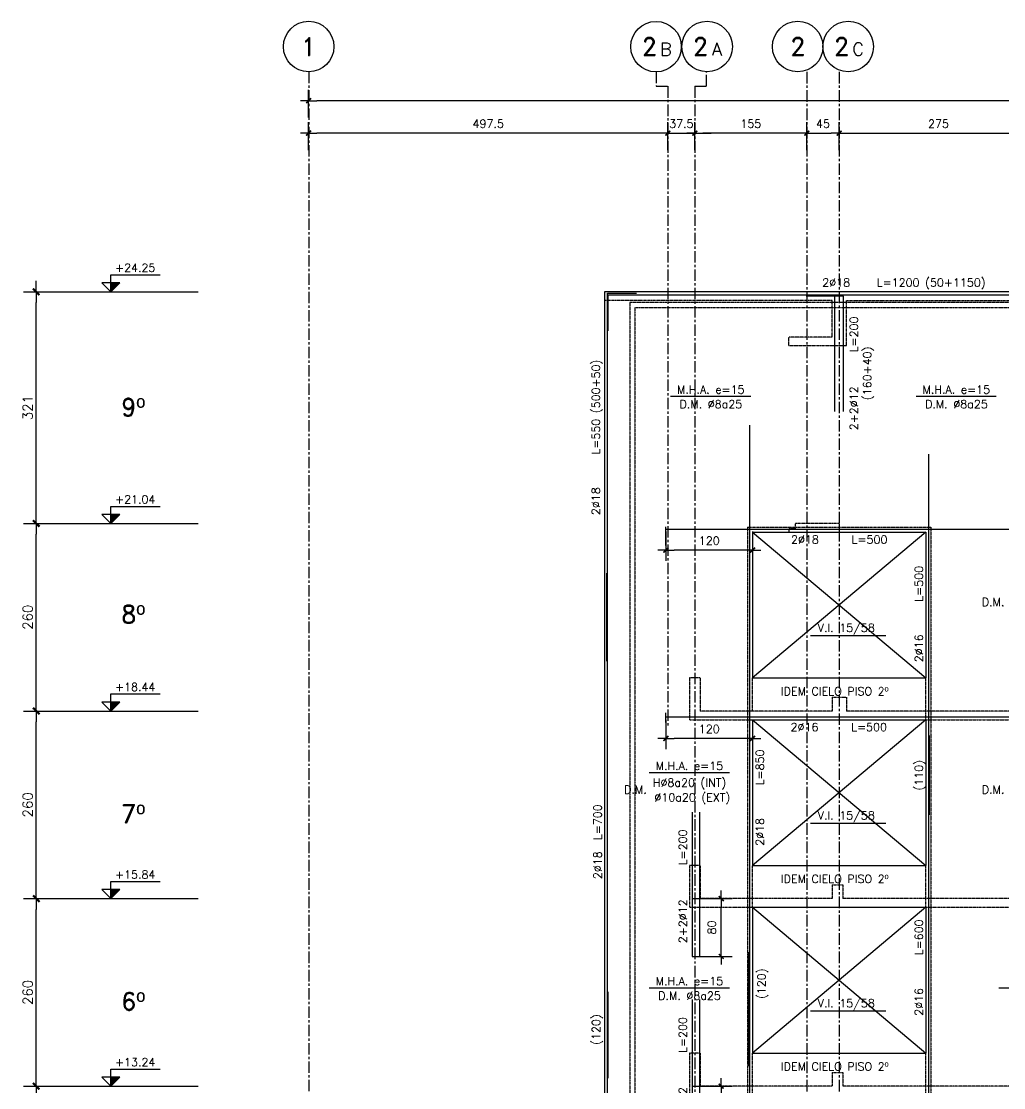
# Model space of a CAD drawing. Header units: millimetres. Extents: x 120 to 6193, y 171 to 3610.
# Drawn here: x 120 to 1481, y 2132 to 3610 of the extents above; entities that cross this region are included whole.
import ezdxf
from ezdxf.enums import TextEntityAlignment as Align

# ---------------------------------------------------------------- set-up
doc = ezdxf.new("R2010")
doc.units = ezdxf.units.MM
doc.header["$LTSCALE"] = 0.5
doc.linetypes.add('CENTER', pattern=[50.8, 31.75, -6.35, 6.35, -6.35])
doc.linetypes.add('DASHED', pattern=[0.75, 0.5, -0.25])
for name, color, linetype in [('A-LINEA 015', 6, 'Continuous'), ('CONTORNOS', 3, 'Continuous'), ('COTAS1', 2, 'Continuous'), ('Cotas2', 1, 'Continuous'), ('EJES', 1, 'CENTER'), ('fe', 7, 'Continuous'), ('NIVELES', 3, 'Continuous'), ('SEGMENTOS1', 2, 'DASHED'), ('TEXTOS-SM', 3, 'Continuous'), ('TEXTOS1', 9, 'Continuous'), ('textos2', 2, 'Continuous'), ('VANOS', 1, 'Continuous')]:
    doc.layers.add(name, color=color, linetype=linetype)
doc.styles.add('ROMAND', font='romand')
doc.styles.add('ROMANS', font='romans')
doc.styles.add('ROMANS0', font='romans.shx')
doc.dimstyles.new('ING-50', dxfattribs={"dimscale": 5, "dimtxt": 2.25, "dimasz": 2.25, "dimexe": 3, "dimexo": 0, "dimgap": 1.5, "dimtad": 1, "dimdec": 1, "dimzin": 12, "dimdsep": 46, "dimtxsty": 'ROMANS', "dimblk1": 'TICK1', "dimblk2": 'TICK1', "dimsah": 1, "dimcen": 0.09, "dimclrd": 2, "dimclre": 1, "dimclrt": 3, "dimadec": 1, "dimazin": 3, "dimtfac": 1, "dimtdec": 1, "dimtix": 1, "dimtmove": 2, "dimatfit": 3, "dimfxl": 3, "dimtolj": 1, "dimtzin": 12, "dimarcsym": 0})
doc.dimstyles.new('ING50', dxfattribs={"dimscale": 50, "dimtxt": 0.27, "dimasz": 0.3, "dimexe": 0.2, "dimexo": 1, "dimgap": 0.1, "dimtad": 1, "dimzin": 12, "dimdsep": 46, "dimtxsty": 'ROMANS', "dimblk1": 'TICK1', "dimblk2": 'TICK1', "dimsah": 1, "dimcen": 0.09, "dimse1": 1, "dimse2": 1, "dimclrd": 2, "dimclre": 4, "dimclrt": 3, "dimadec": 0, "dimazin": 0, "dimtfac": 1, "dimtix": 1, "dimtmove": 2, "dimatfit": 3, "dimldrblk": 'TICK1', "dimfxl": 1, "dimtolj": 1, "dimtzin": 12, "dimarcsym": 0})

# ---------------------------------------------------------------- blocks, each defined once
blk = doc.blocks.new('TICK1')
at = {"color": 2}
for points in [[(0, 0), (-1, 0)], [(0, 0), (1, 0)]]:
    blk.add_lwpolyline(points, dxfattribs=at)
at = {"color": 2, "const_width": 0.2}
blk.add_lwpolyline([(-0.3, -0.3), (0.3, 0.3)], dxfattribs=at)
blk = doc.blocks.new('*D51')
at = {"layer": 'COTAS1', "color": 2, "lineweight": -2}
blk.add_line((140.9, 1889.1), (140.9, 2119.1), dxfattribs=at)
at = {"layer": 'Defpoints', "color": 0}
for p in [(140.9, 2134.1), (152.5, 2134.1), (152.5, 1874.1)]:
    blk.add_point(p, dxfattribs=at)
at = {"layer": 'COTAS1', "color": 2, "lineweight": -2, "xscale": 15, "yscale": 15, "zscale": 15}
for p, rotation in [((140.9, 2134.1), 90), ((140.9, 1874.1), 270)]:
    blk.add_blockref('TICK1', p, dxfattribs=dict(at, rotation=rotation))
at = {"layer": 'COTAS1', "color": 3, "insert": (129.1, 2004.1), "char_height": 13.5, "attachment_point": 5, "rotation": 90, "style": 'ROMANS'}
blk.add_mtext('\\A1;260', dxfattribs=at)
blk = doc.blocks.new('nivel-el')
at = {"linetype": 'Continuous'}
blk.add_hatch(color=1, dxfattribs=at).paths.add_polyline_path([(0, 0), (12.5, 12.5), (0, 12.5)])
at = {"color": 3}
blk.add_lwpolyline([(0, 0), (12.5, 12.5), (0, 12.5), (-12.5, 12.5), (0, 0), (0, 12.5), (0, 23.6), (68.4, 23.6)], dxfattribs=at)
at = {"color": 3, "style": 'ROMANS'}
blk.add_attdef('%%P0.00', text='', height=11.2, dxfattribs=at).set_placement((34, 27.7), align=Align.CENTER)
blk = doc.blocks.new('*D52')
at = {"layer": 'COTAS1', "color": 2, "lineweight": -2}
blk.add_line((140.9, 2149.1), (140.9, 2379.1), dxfattribs=at)
at = {"layer": 'Defpoints', "color": 0}
for p in [(140.9, 2394.1), (152.5, 2394.1), (152.5, 2134.1)]:
    blk.add_point(p, dxfattribs=at)
at = {"layer": 'COTAS1', "color": 2, "lineweight": -2, "xscale": 15, "yscale": 15, "zscale": 15}
for p, rotation in [((140.9, 2394.1), 90), ((140.9, 2134.1), 270)]:
    blk.add_blockref('TICK1', p, dxfattribs=dict(at, rotation=rotation))
at = {"layer": 'COTAS1', "color": 3, "insert": (129.1, 2264.1), "char_height": 13.5, "attachment_point": 5, "rotation": 90, "style": 'ROMANS'}
blk.add_mtext('\\A1;260', dxfattribs=at)
blk = doc.blocks.new('*D53')
at = {"layer": 'COTAS1', "color": 2, "lineweight": -2}
blk.add_line((140.9, 2409.1), (140.9, 2639.1), dxfattribs=at)
at = {"layer": 'Defpoints', "color": 0}
for p in [(140.9, 2654.1), (152.5, 2654.1), (152.5, 2394.1)]:
    blk.add_point(p, dxfattribs=at)
at = {"layer": 'COTAS1', "color": 2, "lineweight": -2, "xscale": 15, "yscale": 15, "zscale": 15}
for p, rotation in [((140.9, 2654.1), 90), ((140.9, 2394.1), 270)]:
    blk.add_blockref('TICK1', p, dxfattribs=dict(at, rotation=rotation))
at = {"layer": 'COTAS1', "color": 3, "insert": (129.1, 2524.1), "char_height": 13.5, "attachment_point": 5, "rotation": 90, "style": 'ROMANS'}
blk.add_mtext('\\A1;260', dxfattribs=at)
blk = doc.blocks.new('eje-3')
at = {"color": 3, "linetype": 'Continuous'}
blk.add_circle((0, 0), 35, dxfattribs=at)
at = {"color": 5, "linetype": 'Continuous', "style": 'ROMAND'}
for height, p in [(25, (-9.2, 0)), (18, (13.7, -3.6))]:
    blk.add_attdef('0', text='', height=height, dxfattribs=at).set_placement(p, align=Align.MIDDLE)
blk = doc.blocks.new('EJE-1')
at = {"color": 3, "linetype": 'Continuous'}
blk.add_circle((0, 0), 35, dxfattribs=at)
at = {"color": 5, "linetype": 'Continuous', "style": 'ROMAND'}
blk.add_attdef('0', text='', height=25, dxfattribs=at).set_placement((0.2, 0), align=Align.MIDDLE)
blk = doc.blocks.new('*D54')
at = {"layer": 'Defpoints', "color": 0, "ltscale": 0.5}
for p in [(1053.3, 3455), (1015.8, 3431.6), (1053.3, 3431.6)]:
    blk.add_point(p, dxfattribs=at)
at = {"layer": 'TEXTOS1', "color": 1, "lineweight": -2, "ltscale": 0.5}
for p, q in [((1015.8, 3431.6), (1015.8, 3470)), ((1053.3, 3431.6), (1053.3, 3470))]:
    blk.add_line(p, q, dxfattribs=at)
at = {"layer": 'TEXTOS1', "color": 2, "lineweight": -2, "ltscale": 0.5}
for p, q in [((1004.6, 3455), (993.3, 3455)), ((1015.8, 3455), (1053.3, 3455)), ((1064.6, 3455), (1075.8, 3455))]:
    blk.add_line(p, q, dxfattribs=at)
at = {"layer": 'TEXTOS1', "color": 2, "lineweight": -2, "ltscale": 0.5, "xscale": 11.25, "yscale": 11.25, "zscale": 11.25}
blk.add_blockref('TICK1', (1015.8, 3455), dxfattribs=at)
at = {"layer": 'TEXTOS1', "color": 2, "lineweight": -2, "ltscale": 0.5, "xscale": 11.25, "yscale": 11.25, "zscale": 11.25, "rotation": 180}
blk.add_blockref('TICK1', (1053.3, 3455), dxfattribs=at)
at = {"layer": 'TEXTOS1', "color": 3, "ltscale": 0.5, "insert": (1034.6, 3468.1), "char_height": 11.25, "attachment_point": 5, "style": 'ROMANS'}
blk.add_mtext('\\A1;37.5', dxfattribs=at)
blk = doc.blocks.new('*D55')
at = {"layer": 'Defpoints', "color": 0, "ltscale": 0.5}
for p in [(518.3, 3500), (518.3, 3476.6), (3033.3, 3476.6)]:
    blk.add_point(p, dxfattribs=at)
at = {"layer": 'TEXTOS1', "color": 1, "lineweight": -2, "ltscale": 0.5}
for p, q in [((518.3, 3476.6), (518.3, 3515)), ((3033.3, 3476.6), (3033.3, 3515))]:
    blk.add_line(p, q, dxfattribs=at)
at = {"layer": 'TEXTOS1', "color": 2, "lineweight": -2, "ltscale": 0.5}
blk.add_line((3022.1, 3500), (529.6, 3500), dxfattribs=at)
at = {"layer": 'TEXTOS1', "color": 2, "lineweight": -2, "ltscale": 0.5, "xscale": 11.25, "yscale": 11.25, "zscale": 11.25}
for p, rotation in [((518.3, 3500), 179.9999999999997), ((3033.3, 3500), 359.9999999999997)]:
    blk.add_blockref('TICK1', p, dxfattribs=dict(at, rotation=rotation))
at = {"layer": 'TEXTOS1', "color": 3, "ltscale": 0.5, "insert": (1775.8, 3513.1), "char_height": 11.25, "attachment_point": 5, "style": 'ROMANS'}
blk.add_mtext('\\A1;2515', dxfattribs=at)
blk = doc.blocks.new('*D56')
at = {"layer": 'Defpoints', "color": 0, "ltscale": 0.5}
for p in [(1053.3, 3455), (1053.3, 3431.6), (1208.3, 3431.6)]:
    blk.add_point(p, dxfattribs=at)
at = {"layer": 'TEXTOS1', "color": 1, "lineweight": -2, "ltscale": 0.5}
for p, q in [((1053.3, 3431.6), (1053.3, 3470)), ((1208.3, 3431.6), (1208.3, 3470))]:
    blk.add_line(p, q, dxfattribs=at)
at = {"layer": 'TEXTOS1', "color": 2, "lineweight": -2, "ltscale": 0.5}
blk.add_line((1197.1, 3455), (1064.6, 3455), dxfattribs=at)
at = {"layer": 'TEXTOS1', "color": 2, "lineweight": -2, "ltscale": 0.5, "xscale": 11.25, "yscale": 11.25, "zscale": 11.25}
for p, rotation in [((1053.3, 3455), 179.9999999999946), ((1208.3, 3455), 359.9999999999946)]:
    blk.add_blockref('TICK1', p, dxfattribs=dict(at, rotation=rotation))
at = {"layer": 'TEXTOS1', "color": 3, "ltscale": 0.5, "insert": (1130.8, 3468.1), "char_height": 11.25, "attachment_point": 5, "style": 'ROMANS'}
blk.add_mtext('\\A1;155', dxfattribs=at)
blk = doc.blocks.new('*D57')
at = {"layer": 'Defpoints', "color": 0, "ltscale": 0.5}
for p in [(1253.3, 3455), (1208.3, 3431.6), (1253.3, 3431.6)]:
    blk.add_point(p, dxfattribs=at)
at = {"layer": 'TEXTOS1', "color": 1, "lineweight": -2, "ltscale": 0.5}
for p, q in [((1208.3, 3431.6), (1208.3, 3470)), ((1253.3, 3431.6), (1253.3, 3470))]:
    blk.add_line(p, q, dxfattribs=at)
at = {"layer": 'TEXTOS1', "color": 2, "lineweight": -2, "ltscale": 0.5}
blk.add_line((1219.6, 3455), (1242.1, 3455), dxfattribs=at)
at = {"layer": 'TEXTOS1', "color": 2, "lineweight": -2, "ltscale": 0.5, "xscale": 11.25, "yscale": 11.25, "zscale": 11.25, "rotation": 180}
blk.add_blockref('TICK1', (1208.3, 3455), dxfattribs=at)
at = {"layer": 'TEXTOS1', "color": 2, "lineweight": -2, "ltscale": 0.5, "xscale": 11.25, "yscale": 11.25, "zscale": 11.25}
blk.add_blockref('TICK1', (1253.3, 3455), dxfattribs=at)
at = {"layer": 'TEXTOS1', "color": 3, "ltscale": 0.5, "insert": (1230.8, 3468.1), "char_height": 11.25, "attachment_point": 5, "style": 'ROMANS'}
blk.add_mtext('\\A1;45', dxfattribs=at)
blk = doc.blocks.new('*D10')
at = {"layer": 'Defpoints', "color": 0, "ltscale": 0.5}
for p in [(1528.3, 3455), (1253.3, 3431.6), (1528.3, 3431.6)]:
    blk.add_point(p, dxfattribs=at)
at = {"layer": 'TEXTOS1', "color": 1, "lineweight": -2, "ltscale": 0.5}
for p, q in [((1253.3, 3431.6), (1253.3, 3470)), ((1528.3, 3431.6), (1528.3, 3470))]:
    blk.add_line(p, q, dxfattribs=at)
at = {"layer": 'TEXTOS1', "color": 2, "lineweight": -2, "ltscale": 0.5}
blk.add_line((1264.6, 3455), (1517.1, 3455), dxfattribs=at)
at = {"layer": 'TEXTOS1', "color": 2, "lineweight": -2, "ltscale": 0.5, "xscale": 11.25, "yscale": 11.25, "zscale": 11.25, "rotation": 180}
blk.add_blockref('TICK1', (1253.3, 3455), dxfattribs=at)
at = {"layer": 'TEXTOS1', "color": 2, "lineweight": -2, "ltscale": 0.5, "xscale": 11.25, "yscale": 11.25, "zscale": 11.25}
blk.add_blockref('TICK1', (1528.3, 3455), dxfattribs=at)
at = {"layer": 'TEXTOS1', "color": 3, "ltscale": 0.5, "insert": (1390.8, 3468.1), "char_height": 11.25, "attachment_point": 5, "style": 'ROMANS'}
blk.add_mtext('\\A1;275', dxfattribs=at)
blk = doc.blocks.new('*D11')
at = {"layer": 'Defpoints', "color": 0, "ltscale": 0.5}
for p in [(518.3, 3455), (518.3, 3431.6), (1015.8, 3431.6)]:
    blk.add_point(p, dxfattribs=at)
at = {"layer": 'TEXTOS1', "color": 1, "lineweight": -2, "ltscale": 0.5}
for p, q in [((518.3, 3431.6), (518.3, 3470)), ((1015.8, 3431.6), (1015.8, 3470))]:
    blk.add_line(p, q, dxfattribs=at)
at = {"layer": 'TEXTOS1', "color": 2, "lineweight": -2, "ltscale": 0.5}
blk.add_line((1004.6, 3455), (529.6, 3455), dxfattribs=at)
at = {"layer": 'TEXTOS1', "color": 2, "lineweight": -2, "ltscale": 0.5, "xscale": 11.25, "yscale": 11.25, "zscale": 11.25}
for p, rotation in [((518.3, 3455), 179.999999999995), ((1015.8, 3455), 359.9999999999949)]:
    blk.add_blockref('TICK1', p, dxfattribs=dict(at, rotation=rotation))
at = {"layer": 'TEXTOS1', "color": 3, "ltscale": 0.5, "insert": (767.1, 3468.1), "char_height": 11.25, "attachment_point": 5, "style": 'ROMANS'}
blk.add_mtext('\\A1;497.5', dxfattribs=at)
blk = doc.blocks.new('*D36')
at = {"layer": 'Defpoints', "color": 0, "ltscale": 0.5}
for p in [(1049.8, 2134.1), (1089.8, 2134.1), (1049.8, 2054.1)]:
    blk.add_point(p, dxfattribs=at)
at = {"layer": 'fe', "color": 1, "lineweight": -2, "ltscale": 0.5}
for p, q in [((1049.8, 2134.1), (1104.8, 2134.1)), ((1049.8, 2054.1), (1104.8, 2054.1))]:
    blk.add_line(p, q, dxfattribs=at)
at = {"layer": 'fe', "color": 2, "lineweight": -2, "ltscale": 0.5}
blk.add_line((1089.8, 2065.4), (1089.8, 2122.9), dxfattribs=at)
at = {"layer": 'fe', "color": 2, "lineweight": -2, "ltscale": 0.5, "xscale": 11.25, "yscale": 11.25, "zscale": 11.25}
for p, rotation in [((1089.8, 2134.1), 90), ((1089.8, 2054.1), 270)]:
    blk.add_blockref('TICK1', p, dxfattribs=dict(at, rotation=rotation))
at = {"layer": 'fe', "color": 3, "ltscale": 0.5, "insert": (1076.7, 2094.1), "char_height": 11.25, "attachment_point": 5, "rotation": 90, "style": 'ROMANS'}
blk.add_mtext('\\A1;80', dxfattribs=at)
blk = doc.blocks.new('*D37')
at = {"layer": 'Defpoints', "color": 0, "ltscale": 0.5}
for p in [(1049.8, 2394.1), (1089.8, 2394.1), (1049.8, 2314.1)]:
    blk.add_point(p, dxfattribs=at)
at = {"layer": 'fe', "color": 1, "lineweight": -2, "ltscale": 0.5}
for p, q in [((1049.8, 2394.1), (1104.8, 2394.1)), ((1049.8, 2314.1), (1104.8, 2314.1))]:
    blk.add_line(p, q, dxfattribs=at)
at = {"layer": 'fe', "color": 2, "lineweight": -2, "ltscale": 0.5}
blk.add_line((1089.8, 2325.4), (1089.8, 2382.9), dxfattribs=at)
at = {"layer": 'fe', "color": 2, "lineweight": -2, "ltscale": 0.5, "xscale": 11.25, "yscale": 11.25, "zscale": 11.25}
for p, rotation in [((1089.8, 2394.1), 90), ((1089.8, 2314.1), 270)]:
    blk.add_blockref('TICK1', p, dxfattribs=dict(at, rotation=rotation))
at = {"layer": 'fe', "color": 3, "ltscale": 0.5, "insert": (1076.7, 2354.1), "char_height": 11.25, "attachment_point": 5, "rotation": 90, "style": 'ROMANS'}
blk.add_mtext('\\A1;80', dxfattribs=at)
blk = doc.blocks.new('*D46')
at = {"layer": 'Defpoints', "color": 0, "ltscale": 0.5}
for p in [(1013.3, 2642.1), (1133.3, 2642.1), (1013.3, 2616.1)]:
    blk.add_point(p, dxfattribs=at)
at = {"layer": 'fe', "color": 1, "lineweight": -2, "ltscale": 0.5}
for p, q in [((1013.3, 2642.1), (1013.3, 2601.1)), ((1133.3, 2642.1), (1133.3, 2601.1))]:
    blk.add_line(p, q, dxfattribs=at)
at = {"layer": 'fe', "color": 2, "lineweight": -2, "ltscale": 0.5}
blk.add_line((1122.1, 2616.1), (1024.6, 2616.1), dxfattribs=at)
at = {"layer": 'fe', "color": 2, "lineweight": -2, "ltscale": 0.5, "xscale": 11.25, "yscale": 11.25, "zscale": 11.25, "rotation": 180}
blk.add_blockref('TICK1', (1013.3, 2616.1), dxfattribs=at)
at = {"layer": 'fe', "color": 2, "lineweight": -2, "ltscale": 0.5, "xscale": 11.25, "yscale": 11.25, "zscale": 11.25}
blk.add_blockref('TICK1', (1133.3, 2616.1), dxfattribs=at)
at = {"layer": 'fe', "color": 3, "ltscale": 0.5, "insert": (1073.3, 2629.2), "char_height": 11.25, "attachment_point": 5, "style": 'ROMANS'}
blk.add_mtext('\\A1;120', dxfattribs=at)
blk = doc.blocks.new('*D115')
at = {"layer": 'COTAS1', "color": 2, "lineweight": -2}
blk.add_line((140.9, 2669.1), (140.9, 2899.1), dxfattribs=at)
at = {"layer": 'Defpoints', "color": 0}
for p in [(140.9, 2914.1), (152.5, 2914.1), (152.5, 2654.1)]:
    blk.add_point(p, dxfattribs=at)
at = {"layer": 'COTAS1', "color": 2, "lineweight": -2, "xscale": 15, "yscale": 15, "zscale": 15}
for p, rotation in [((140.9, 2914.1), 90), ((140.9, 2654.1), 270)]:
    blk.add_blockref('TICK1', p, dxfattribs=dict(at, rotation=rotation))
at = {"layer": 'COTAS1', "color": 3, "insert": (129.1, 2784.1), "char_height": 13.5, "attachment_point": 5, "rotation": 90, "style": 'ROMANS'}
blk.add_mtext('\\A1;260', dxfattribs=at)
blk = doc.blocks.new('*D116')
at = {"layer": 'COTAS1', "color": 2, "lineweight": -2}
blk.add_line((140.9, 2929.1), (140.9, 3220.1), dxfattribs=at)
at = {"layer": 'Defpoints', "color": 0}
for p in [(140.9, 3235.1), (152.5, 3235.1), (152.5, 2914.1)]:
    blk.add_point(p, dxfattribs=at)
at = {"layer": 'COTAS1', "color": 2, "lineweight": -2, "xscale": 15, "yscale": 15, "zscale": 15}
for p, rotation in [((140.9, 3235.1), 90), ((140.9, 2914.1), 270)]:
    blk.add_blockref('TICK1', p, dxfattribs=dict(at, rotation=rotation))
at = {"layer": 'COTAS1', "color": 3, "insert": (129.1, 3074.6), "char_height": 13.5, "attachment_point": 5, "rotation": 90, "style": 'ROMANS'}
blk.add_mtext('\\A1;321', dxfattribs=at)
blk = doc.blocks.new('*D122')
at = {"layer": 'Defpoints', "color": 0, "ltscale": 0.5}
for p in [(1013.3, 2903.1), (1133.3, 2903.1), (1013.3, 2877.1)]:
    blk.add_point(p, dxfattribs=at)
at = {"layer": 'fe', "color": 1, "lineweight": -2, "ltscale": 0.5}
for p, q in [((1013.3, 2903.1), (1013.3, 2862.1)), ((1133.3, 2903.1), (1133.3, 2862.1))]:
    blk.add_line(p, q, dxfattribs=at)
at = {"layer": 'fe', "color": 2, "lineweight": -2, "ltscale": 0.5}
blk.add_line((1122.1, 2877.1), (1024.6, 2877.1), dxfattribs=at)
at = {"layer": 'fe', "color": 2, "lineweight": -2, "ltscale": 0.5, "xscale": 11.25, "yscale": 11.25, "zscale": 11.25, "rotation": 180}
blk.add_blockref('TICK1', (1013.3, 2877.1), dxfattribs=at)
at = {"layer": 'fe', "color": 2, "lineweight": -2, "ltscale": 0.5, "xscale": 11.25, "yscale": 11.25, "zscale": 11.25}
blk.add_blockref('TICK1', (1133.3, 2877.1), dxfattribs=at)
at = {"layer": 'fe', "color": 3, "ltscale": 0.5, "insert": (1073.3, 2890.2), "char_height": 11.25, "attachment_point": 5, "style": 'ROMANS'}
blk.add_mtext('\\A1;120', dxfattribs=at)

msp = doc.modelspace()

# ---------------------------------------------------------------- linework, layer by layer
at = {"layer": 'CONTORNOS', "ltscale": 0.5}
for p, q in [((928.32, 3235.111), (928.32, 1030.111)), ((3085.82, 3235.111), (928.32, 3235.111)), ((1133.32, 2902.111), (1133.32, 2700.111)), ((1133.32, 2902.111), (1373.32, 2902.111)), ((1373.32, 2902.111), (1373.32, 2700.111)), ((1133.32, 2700.111), (1373.32, 2700.111)), ((1133.32, 2642.111), (1133.32, 2440.111)), ((1133.32, 2642.111), (1373.32, 2642.111)), ((1373.32, 2642.111), (1373.32, 2440.111)), ((1133.32, 2440.111), (1373.32, 2440.111)), ((1133.32, 2382.111), (1133.32, 2180.111)), ((1133.32, 2382.111), (1373.32, 2382.111)), ((1373.32, 2382.111), (1373.32, 2180.111)), ((1133.32, 2180.111), (1373.32, 2180.111))]:
    msp.add_line(p, q, dxfattribs=at)
at = {"layer": 'Cotas2'}
for p, q in [((123.417, 3235.111), (365.447, 3235.111)), ((123.417, 2914.111), (365.447, 2914.111)), ((123.417, 2654.111), (365.447, 2654.111)), ((123.417, 2394.111), (365.447, 2394.111)), ((123.417, 2134.111), (365.447, 2134.111))]:
    msp.add_line(p, q, dxfattribs=at)
at = {"layer": 'EJES'}
for p, q in [((518.32, 3539.962), (518.32, 328.595)), ((999.57, 3540.012), (999.57, 3520.012)), ((1069.57, 3520.012), (1069.57, 3539.873)), ((1208.32, 3539.873), (1208.32, 346.232)), ((1253.32, 3539.873), (1253.32, 346.232)), ((999.57, 3520.012), (1015.82, 3520.012)), ((1015.82, 3520.012), (1015.82, 2633.613)), ((1053.32, 3520.012), (1053.32, 346.232)), ((1053.32, 3520.012), (1069.57, 3520.012))]:
    msp.add_line(p, q, dxfattribs=at)
at = {"layer": 'fe', "color": 1, "ltscale": 0.5}
for p, q in [((1013.32, 2883.297), (1013.32, 2909.183)), ((1013.32, 2638.111), (1013.32, 2651.613))]:
    msp.add_line(p, q, dxfattribs=at)
at = {"layer": 'fe', "color": 6, "ltscale": 0.5}
for p, q in [((931.32, 2723.111), (931.32, 2845.111)), ((1378.32, 2510.111), (1378.32, 2620.111)), ((1128.32, 2162.111), (1128.32, 2320.111)), ((933.32, 2145.111), (933.32, 2265.111))]:
    msp.add_line(p, q, dxfattribs=at)
at = {"layer": 'fe', "ltscale": 0.5}
for points in [[(932.32, 2723.111), (932.32, 3233.111), (972.32, 3233.111)], [(933.32, 3181.111), (933.32, 3231.111), (2083.32, 3231.111)], [(1247.32, 3069.111), (1247.32, 3229.111), (1207.32, 3229.111)], [(1259.32, 3069.111), (1259.32, 3229.111), (1219.32, 3229.111)], [(1129.32, 2200.111), (1129.32, 3050.111)], [(1377.32, 2510.111), (1377.32, 3010.111)], [(1013.32, 2906.111), (1513.32, 2906.111)], [(932.32, 2145.111), (932.32, 2845.111)], [(1013.32, 2646.111), (1513.32, 2646.111)], [(1377.32, 2020.111), (1377.32, 2620.111)], [(1049.82, 2514.111), (1049.82, 2314.111)], [(1059.82, 2514.111), (1059.82, 2314.111)], [(1129.32, 1620.111), (1129.32, 2320.111)], [(932.32, 1565.111), (932.32, 2265.111)], [(1049.82, 2254.111), (1049.82, 2054.111)], [(1059.82, 2254.111), (1059.82, 2054.111)]]:
    msp.add_lwpolyline(points, dxfattribs=at)
at = {"layer": 'SEGMENTOS1'}
for p, q in [((1243.32, 3223.111), (928.32, 3223.111)), ((1243.32, 3172.111), (1243.32, 3223.111)), ((1263.32, 3223.111), (1600.82, 3223.111)), ((1263.32, 3160.111), (1263.32, 3223.111)), ((1683.32, 3220.111), (963.32, 3220.111)), ((963.32, 3220.111), (963.32, 1030.111)), ((1676.32, 3213.111), (970.32, 3213.111)), ((970.32, 3213.111), (970.32, 1037.111)), ((1183.32, 3160.111), (1183.32, 3172.111)), ((1243.32, 3172.111), (1183.32, 3172.111)), ((1263.32, 3160.111), (1183.32, 3160.111)), ((1253.32, 2914.111), (1192.32, 2914.111)), ((1192.32, 2914.111), (1192.32, 2907.111)), ((1253.32, 2914.111), (1253.32, 2902.111)), ((1126.32, 2909.111), (1380.32, 2909.111)), ((1126.32, 2909.111), (1126.32, 1037.111)), ((1183.32, 2907.111), (1183.32, 2902.111)), ((1192.32, 2907.111), (1183.32, 2907.111)), ((1380.32, 2909.111), (1380.32, 1037.111)), ((1045.82, 2700.111), (1045.82, 2642.111)), ((1060.82, 2700.111), (1045.82, 2700.111)), ((1060.82, 2700.111), (1045.82, 2700.111)), ((1060.82, 2700.111), (1060.82, 2654.111)), ((1060.82, 2700.111), (1060.82, 2654.111)), ((1133.32, 2654.111), (1133.32, 2700.111)), ((1373.32, 2642.111), (1373.32, 2700.111)), ((1373.32, 2654.111), (1373.32, 2700.111)), ((1243.32, 2673.111), (1243.32, 2654.111)), ((1243.32, 2673.111), (1263.32, 2673.111)), ((1263.32, 2673.111), (1263.32, 2654.111)), ((1243.32, 2654.111), (1060.82, 2654.111)), ((2258.32, 2654.111), (1263.32, 2654.111)), ((1045.82, 2642.111), (1133.32, 2642.111)), ((1373.32, 2642.111), (1683.32, 2642.111)), ((1045.82, 2440.111), (1045.82, 2382.111)), ((1060.82, 2440.111), (1045.82, 2440.111)), ((1060.82, 2440.111), (1045.82, 2440.111)), ((1060.82, 2440.111), (1060.82, 2394.111)), ((1060.82, 2440.111), (1060.82, 2394.111)), ((1133.32, 2382.111), (1133.32, 2440.111)), ((1373.32, 2382.111), (1373.32, 2440.111)), ((1243.32, 2413.111), (1243.32, 2394.111)), ((1243.32, 2413.111), (1258.32, 2413.111)), ((1258.32, 2413.111), (1258.32, 2394.111)), ((1045.82, 2382.111), (1133.32, 2382.111)), ((1243.32, 2394.111), (1060.82, 2394.111)), ((2258.32, 2394.111), (1258.32, 2394.111)), ((1373.32, 2382.111), (1683.32, 2382.111)), ((1045.82, 2180.111), (1045.82, 2122.111)), ((1060.82, 2180.111), (1045.82, 2180.111)), ((1060.82, 2180.111), (1045.82, 2180.111)), ((1060.82, 2180.111), (1060.82, 2134.111)), ((1060.82, 2180.111), (1060.82, 2134.111)), ((1133.32, 2122.111), (1133.32, 2180.111)), ((1373.32, 2122.111), (1373.32, 2180.111)), ((1243.32, 2153.111), (1243.32, 2134.111)), ((1243.32, 2153.111), (1258.32, 2153.111)), ((1258.32, 2153.111), (1258.32, 2134.111)), ((1243.32, 2134.111), (1060.82, 2134.111)), ((2258.32, 2134.111), (1258.32, 2134.111))]:
    msp.add_line(p, q, dxfattribs=at)
at = {"layer": 'TEXTOS1', "color": 5}
for p, q in [((1019.527, 3090.335), (1130.732, 3090.335)), ((1359.683, 3090.335), (1470.888, 3090.335)), ((989.919, 2568.854), (1101.124, 2568.854)), ((989.919, 2270.511), (1101.124, 2270.511)), ((1474.55, 2270.511), (1585.756, 2270.511))]:
    msp.add_line(p, q, dxfattribs=at)
at = {"layer": 'TEXTOS1', "color": 9}
for p, q in [((1213.691, 2758.844), (1317.848, 2758.844)), ((1213.691, 2498.844), (1317.848, 2498.844)), ((1213.691, 2238.515), (1317.848, 2238.515))]:
    msp.add_line(p, q, dxfattribs=at)
at = {"layer": 'VANOS', "ltscale": 0.5}
for p, q in [((1373.32, 2902.111), (1133.32, 2700.111)), ((1133.32, 2902.111), (1373.32, 2700.111)), ((1373.32, 2642.111), (1133.32, 2440.111)), ((1133.32, 2642.111), (1373.32, 2440.111)), ((1373.32, 2382.111), (1133.32, 2180.111)), ((1133.32, 2382.111), (1373.32, 2180.111))]:
    msp.add_line(p, q, dxfattribs=at)

# ---------------------------------------------------------------- block references
at = {"layer": 'A-LINEA 015', "ltscale": 0.5}
for p, values in [((518.32, 3574.962), {'0': '1'}), ((1195.82, 3574.962), {'0': '2'})]:
    msp.add_blockref('EJE-1', p, dxfattribs=at).add_auto_attribs(values)
ref = msp.add_blockref('eje-3', (999.57, 3574.881), dxfattribs=at)
ref.add_attrib('0', '2', dxfattribs={"layer": '0', "color": 5, "linetype": 'Continuous', "height": 25, "style": 'ROMAND'}).set_placement((990.379, 3574.881), align=Align.MIDDLE)
ref.add_attrib('0', 'B', dxfattribs={"layer": '0', "color": 5, "linetype": 'Continuous', "height": 18, "style": 'ROMAND'}).set_placement((1013.256, 3571.298), align=Align.MIDDLE)
ref = msp.add_blockref('eje-3', (1070.298, 3574.962), dxfattribs=at)
ref.add_attrib('0', '2', dxfattribs={"layer": '0', "color": 5, "linetype": 'Continuous', "height": 25, "style": 'ROMAND'}).set_placement((1061.107, 3574.962), align=Align.MIDDLE)
ref.add_attrib('0', 'A', dxfattribs={"layer": '0', "color": 5, "linetype": 'Continuous', "height": 18, "style": 'ROMAND'}).set_placement((1083.984, 3571.38), align=Align.MIDDLE)
ref = msp.add_blockref('eje-3', (1265.82, 3574.962), dxfattribs=at)
ref.add_attrib('0', '2', dxfattribs={"layer": '0', "color": 5, "linetype": 'Continuous', "height": 25, "style": 'ROMAND'}).set_placement((1256.629, 3574.962), align=Align.MIDDLE)
ref.add_attrib('0', 'C', dxfattribs={"layer": '0', "color": 5, "linetype": 'Continuous', "height": 18, "style": 'ROMAND'}).set_placement((1279.506, 3571.38), align=Align.MIDDLE)
at = {"layer": 'NIVELES'}
for p, values in [((244.067, 3235.111), {'%%P0.00': '+24.25'}), ((244.067, 2914.111), {'%%P0.00': '+21.04'}), ((244.067, 2654.111), {'%%P0.00': '+18.44'}), ((244.067, 2394.111), {'%%P0.00': '+15.84'}), ((244.067, 2134.111), {'%%P0.00': '+13.24'})]:
    msp.add_blockref('nivel-el', p, dxfattribs=at).add_auto_attribs(values)

# ---------------------------------------------------------------- texts
at = {"layer": 'fe', "color": 9, "ltscale": 0.5, "style": 'ROMANS0'}
for s, p in [('(110)', (1369.32, 2565.111)), ('(120)', (1151.262, 2276.158)), ('(120)', (922.063, 2212.678))]:
    msp.add_text(s, height=11.25, rotation=90, dxfattribs=at).set_placement(p, align=Align.CENTER)
at = {"layer": 'TEXTOS-SM', "ltscale": 0.5, "style": 'ROMANS0'}
for s, p in [('2%%c18    L=1200 (50+1150)', (1342.995, 3242.309)), ('2%%c18     L=500', (1253.32, 2886.154))]:
    msp.add_text(s, height=11.25, dxfattribs=at).set_placement(p, align=Align.CENTER)
for s, rotation, p in [('2+2%%c12     L=200', 90, (1279.283, 3122.059)), ('(160+40)', 90, (1297.693, 3122.059)), ('2%%c18     L=550 (500+50)', 90, (921.846, 3033.371)), ('2%%c16     L=500', 90, (1369.32, 2788.489)), ('2%%c16     L=500', 360, (1252.694, 2626.252)), ('2%%c18     L=850', 90, (1149.044, 2534.016)), ('2%%c18  L=700', 90, (924.286, 2472.923)), ('2+2%%c12     L=200', 90, (1042.258, 2411.111)), ('2%%c16     L=600', 90, (1369.32, 2298.489)), ('2+2%%c12     L=200', 90, (1042.258, 2151.111))]:
    msp.add_text(s, height=11.25, rotation=rotation, dxfattribs=at).set_placement(p, align=Align.CENTER)
at = {"layer": 'TEXTOS1', "color": 9, "style": 'ROMANS'}
for s, p in [('M.H.A. e=15', (1075.386, 3093.935)), ('M.H.A. e=15', (1415.542, 3093.935)), ('D.M. %%C8a25', (1075.542, 3073.772)), ('D.M. %%C8a25', (1415.698, 3073.772)), ('D.M. ', (1470.352, 2799.575)), ('V.I. 15/58', (1263.029, 2763.818)), ('IDEM CIELO PISO 2º', (1247.072, 2675.823)), ('M.H.A. e=15', (1045.778, 2572.454)), ('H%%C8a20 (INT)', (1045.933, 2549.213)), ('D.M. ', (974.859, 2539.575)), (' %%C10a20 (EXT)', (1045.933, 2528.755)), ('D.M. ', (1470.352, 2539.575)), ('V.I. 15/58', (1263.029, 2503.818)), ('IDEM CIELO PISO 2º', (1247.072, 2415.823)), ('M.H.A. e=15', (1045.778, 2274.111)), ('D.M. %%C8a25', (1045.933, 2253.948)), ('V.I. 15/58', (1263.029, 2243.489)), ('IDEM CIELO PISO 2º', (1247.072, 2155.823))]:
    msp.add_text(s, height=11.25, dxfattribs=at).set_placement(p, align=Align.CENTER)
at = {"layer": 'textos2', "color": 5, "style": 'ROMAND'}
for s, p in [('9º', (258.362, 3062.594)), ('8º', (258.362, 2775.68)), ('7º', (258.362, 2499.193)), ('6º', (258.362, 2239.193))]:
    msp.add_text(s, height=25, dxfattribs=at).set_placement(p)

# ---------------------------------------------------------------- dimensions: what is measured, and where the dimension line sits
at = {"layer": 'COTAS1'}
for base, p1, p2, picture, middle in [((140.875, 3235.111), (152.515, 2914.111), (152.515, 3235.111), '*D116', (129.125, 3074.611)), ((140.875, 2914.111), (152.515, 2654.111), (152.515, 2914.111), '*D115', (129.125, 2784.111)), ((140.875, 2654.111), (152.515, 2394.111), (152.515, 2654.111), '*D53', (129.125, 2524.111)), ((140.875, 2394.111), (152.515, 2134.111), (152.515, 2394.111), '*D52', (129.125, 2264.111)), ((140.875, 2134.111), (152.515, 1874.111), (152.515, 2134.111), '*D51', (129.125, 2004.111))]:
    dim = msp.add_linear_dim(base=base, p1=p1, p2=p2, angle=270, dimstyle='ING50', dxfattribs=at)
    dim.commit()
    dim.dimension.update_dxf_attribs({"geometry": picture, "text_midpoint": middle})
at = {"layer": 'fe', "ltscale": 0.5}
for p1, p2, distance, picture, middle in [((1133.32, 2903.061), (1013.32, 2903.061), 26, '*D122', (1073.32, 2890.186)), ((1133.32, 2642.111), (1013.32, 2642.111), 26, '*D46', (1073.32, 2629.236)), ((1049.82, 2314.111), (1049.82, 2394.111), -40.016, '*D37', (1076.711, 2354.111)), ((1049.82, 2054.111), (1049.82, 2134.111), -40.016, '*D36', (1076.711, 2094.111))]:
    dim = msp.add_aligned_dim(p1=p1, p2=p2, distance=distance, dimstyle='ING-50', dxfattribs=at)
    dim.commit()
    dim.dimension.update_dxf_attribs({"geometry": picture, "text_midpoint": middle})
at = {"layer": 'TEXTOS1', "ltscale": 0.5}
for p1, p2, distance, picture, middle in [((3033.32, 3476.619), (518.32, 3476.619), -23.344, '*D55', (1775.82, 3513.087)), ((1015.82, 3431.619), (518.32, 3431.619), -23.344, '*D11', (767.07, 3468.087)), ((1015.82, 3431.619), (1053.32, 3431.619), 23.344, '*D54', (1034.57, 3468.087)), ((1208.32, 3431.619), (1053.32, 3431.619), -23.344, '*D56', (1130.82, 3468.087)), ((1208.32, 3431.619), (1253.32, 3431.619), 23.344, '*D57', (1230.82, 3468.087)), ((1253.32, 3431.619), (1528.32, 3431.619), 23.344, '*D10', (1390.82, 3468.087))]:
    dim = msp.add_aligned_dim(p1=p1, p2=p2, distance=distance, dimstyle='ING-50', dxfattribs=at)
    dim.commit()
    dim.dimension.update_dxf_attribs({"geometry": picture, "text_midpoint": middle})

doc.saveas('drawing.dxf')
